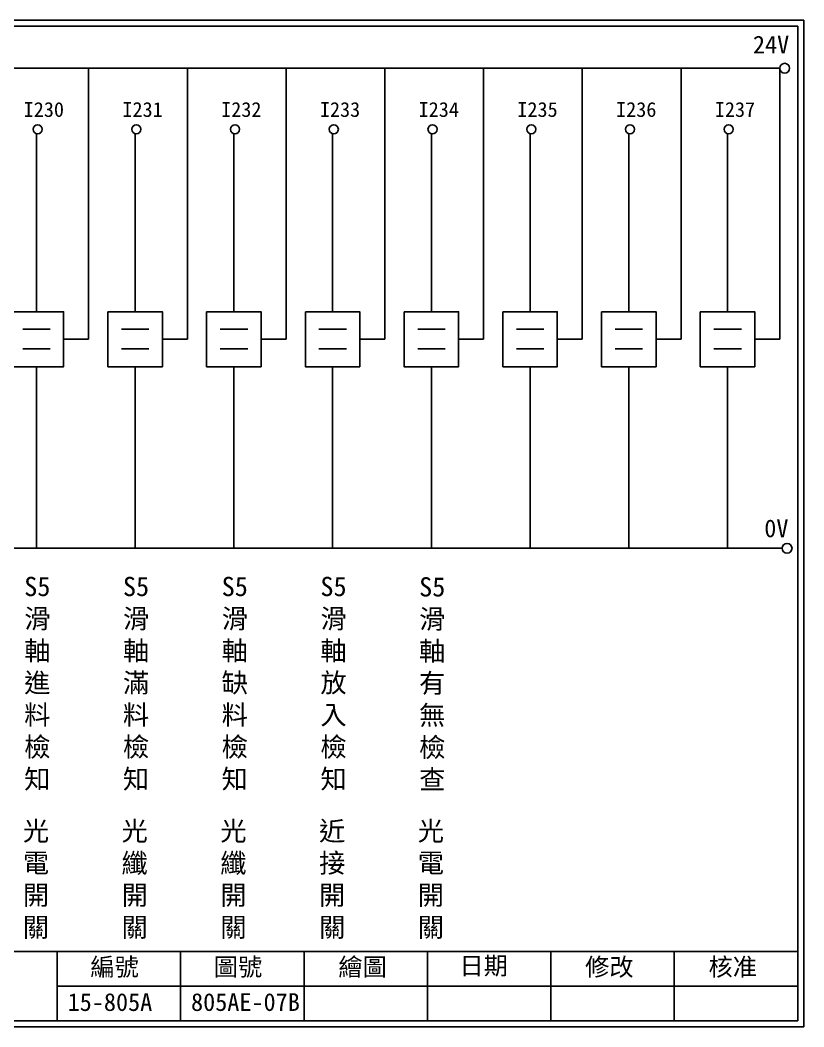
# Model space of a CAD drawing. Extents: x 275 to 562, y 265 to 469.
# Drawn here: x 403.1 to 561.9, y 264.9 to 468.9 of the extents above; entities that cross this region are included whole.
import ezdxf

# ---------------------------------------------------------------- set-up
doc = ezdxf.new("R2010")
doc.units = 0
doc.layers.get('0').update_dxf_attribs({"linetype": 'CONTINUOUS'})
doc.layers.add('圖框層', color=7, linetype='CONTINUOUS')
doc.layers.add('標尺寸層', color=3, linetype='CONTINUOUS')
doc.styles.add('CNS', font='romanc.shx', dxfattribs={"bigfont": 'chineset.shx'})
doc.styles.add('STSL', font='kaiu.ttf')

msp = doc.modelspace()

# ---------------------------------------------------------------- linework, layer by layer
for p, q in [((417.02, 404.26), (417.02, 459.17)), ((437.02, 404.26), (437.02, 459.17)), ((457.02, 404.26), (457.02, 459.17)), ((477.02, 404.26), (477.02, 459.17)), ((497.02, 404.26), (497.02, 459.17)), ((517.02, 404.26), (517.02, 459.17)), ((537.02, 404.26), (537.02, 459.17)), ((557.02, 404.26), (557.02, 459.17)), ((406.44, 409.84), (406.44, 445.86)), ((426.44, 409.84), (426.44, 445.86)), ((446.44, 409.84), (446.44, 445.86)), ((466.44, 409.84), (466.44, 445.86)), ((486.44, 409.84), (486.44, 445.86)), ((506.44, 409.84), (506.44, 445.86)), ((526.44, 409.84), (526.44, 445.86)), ((546.44, 409.84), (546.44, 445.86)), ((411.95, 404.26), (417.02, 404.26)), ((431.95, 404.26), (437.02, 404.26)), ((451.95, 404.26), (457.02, 404.26)), ((471.95, 404.26), (477.02, 404.26)), ((491.95, 404.26), (497.02, 404.26)), ((511.95, 404.26), (517.02, 404.26)), ((531.95, 404.26), (537.02, 404.26)), ((551.95, 404.26), (557.02, 404.26)), ((406.44, 398.68), (406.44, 361.9)), ((426.44, 398.68), (426.44, 361.9)), ((446.44, 398.68), (446.44, 361.9)), ((466.44, 398.68), (466.44, 361.9)), ((486.44, 398.68), (486.44, 361.9)), ((506.44, 398.68), (506.44, 361.9)), ((526.44, 398.68), (526.44, 361.9)), ((546.44, 398.68), (546.44, 361.9))]:
    msp.add_line(p, q)
for points in [[(400.92, 409.84), (411.95, 409.84), (411.95, 398.68), (400.92, 398.68)], [(420.92, 409.84), (431.95, 409.84), (431.95, 398.68), (420.92, 398.68)], [(440.92, 409.84), (451.95, 409.84), (451.95, 398.68), (440.92, 398.68)], [(460.92, 409.84), (471.95, 409.84), (471.95, 398.68), (460.92, 398.68)], [(480.92, 409.84), (491.95, 409.84), (491.95, 398.68), (480.92, 398.68)], [(500.92, 409.84), (511.95, 409.84), (511.95, 398.68), (500.92, 398.68)], [(520.92, 409.84), (531.95, 409.84), (531.95, 398.68), (520.92, 398.68)], [(540.92, 409.84), (551.95, 409.84), (551.95, 398.68), (540.92, 398.68)]]:
    msp.add_lwpolyline(points, close=True)
for centre in [(558.02, 459.17), (558.5, 361.9)]:
    msp.add_circle(centre, 1)
at = {"layer": '圖框層', "color": 7}
for p, q in [((561.9, 468.91), (274.9, 468.91)), ((560.65, 467.66), (276.15, 467.66)), ((560.65, 266.2), (560.65, 467.66)), ((561.9, 264.95), (561.9, 468.91)), ((276.15, 280.2), (560.65, 280.2)), ((410.65, 266.2), (410.65, 280.2)), ((435.65, 266.2), (435.65, 280.2)), ((460.65, 266.2), (460.65, 280.2)), ((485.65, 266.2), (485.65, 280.2)), ((510.65, 266.2), (510.65, 280.2)), ((535.65, 266.2), (535.65, 280.2)), ((410.65, 273.2), (560.65, 273.2)), ((276.15, 266.2), (560.65, 266.2)), ((274.9, 264.95), (561.9, 264.95))]:
    msp.add_line(p, q, dxfattribs=at)
at = {"layer": '標尺寸層', "color": 7}
for p, q in [((279.42, 459.17), (557.02, 459.17)), ((403.68, 406.29), (409.24, 406.29)), ((423.68, 406.29), (429.24, 406.29)), ((443.68, 406.29), (449.24, 406.29)), ((463.68, 406.29), (469.24, 406.29)), ((483.68, 406.29), (489.24, 406.29)), ((503.68, 406.29), (509.24, 406.29)), ((523.68, 406.29), (529.24, 406.29)), ((543.68, 406.29), (549.24, 406.29)), ((403.68, 402.32), (409.24, 402.32)), ((423.68, 402.32), (429.24, 402.32)), ((443.68, 402.32), (449.24, 402.32)), ((463.68, 402.32), (469.24, 402.32)), ((483.68, 402.32), (489.24, 402.32)), ((503.68, 402.32), (509.24, 402.32)), ((523.68, 402.32), (529.24, 402.32)), ((543.68, 402.32), (549.24, 402.32)), ((279.63, 361.9), (557.5, 361.9))]:
    msp.add_line(p, q, dxfattribs=at)
for centre in [(406.68, 446.81), (426.68, 446.81), (446.68, 446.81), (466.68, 446.81), (486.68, 446.81), (506.68, 446.81), (526.68, 446.81), (546.68, 446.81)]:
    msp.add_circle(centre, 0.92, dxfattribs=at)

# ---------------------------------------------------------------- texts
at = {"layer": '圖框層', "color": 4, "style": 'STSL'}
for s, height, p in [('24V', 3.6, (551.58, 462.16)), ('I230', 3, (403.86, 449.31)), ('I231', 3, (423.86, 449.31)), ('I232', 3, (443.86, 449.31)), ('I233', 3, (463.86, 449.31)), ('I234', 3, (483.86, 449.31)), ('I235', 3, (503.86, 449.31)), ('I236', 3, (523.86, 449.31)), ('I237', 3, (543.86, 449.31)), ('0V', 3.6, (553.88, 364.15)), ('繪圖', 3.6, (467.59, 275.29)), ('日期', 3.6, (492.12, 275.53)), ('編號', 3.6, (417.36, 275.28)), ('圖號', 3.6, (442.36, 275.28)), ('修改', 3.6, (517.59, 275.29)), ('核准', 3.6, (542.59, 275.29)), ('15-805A', 3.6, (412.76, 268.17)), ('805AE-07B', 3.6, (437.76, 268.17))]:
    msp.add_text(s, height=height, dxfattribs=at).set_placement(p)
at = {"layer": '標尺寸層', "color": 7, "char_height": 3.9, "width": 4.9608, "attachment_point": 5, "style": 'CNS'}
for s, insert in [('{\\fDFKai-SB|b0|i0|c136|p65;S5滑軸進料檢知}', (406.62, 334.46)), ('{\\fDFKai-SB|b0|i0|c136|p65;S5滑軸滿料檢知}', (426.62, 334.46)), ('{\\fDFKai-SB|b0|i0|c136|p65;S5滑軸缺料檢知}', (446.62, 334.46)), ('{\\fDFKai-SB|b0|i0|c136|p65;S5滑軸放入檢知}', (466.62, 334.46)), ('{\\fDFKai-SB|b0|i0|c136|p65;S5滑軸有無檢查}', (486.62, 334.46)), ('{\\fDFKai-SB|b0|i0|c136|p65;光電開關}', (406.35, 294.67)), ('{\\fDFKai-SB|b0|i0|c136|p65;光纖開關}', (426.35, 294.67)), ('{\\fDFKai-SB|b0|i0|c136|p65;光纖開關}', (446.35, 294.67)), ('{\\fDFKai-SB|b0|i0|c136|p65;近接開關}', (466.35, 294.67)), ('{\\fDFKai-SB|b0|i0|c136|p65;光電開關}', (486.35, 294.67))]:
    msp.add_mtext(s, dxfattribs=dict(at, insert=insert))

doc.saveas('drawing.dxf')
